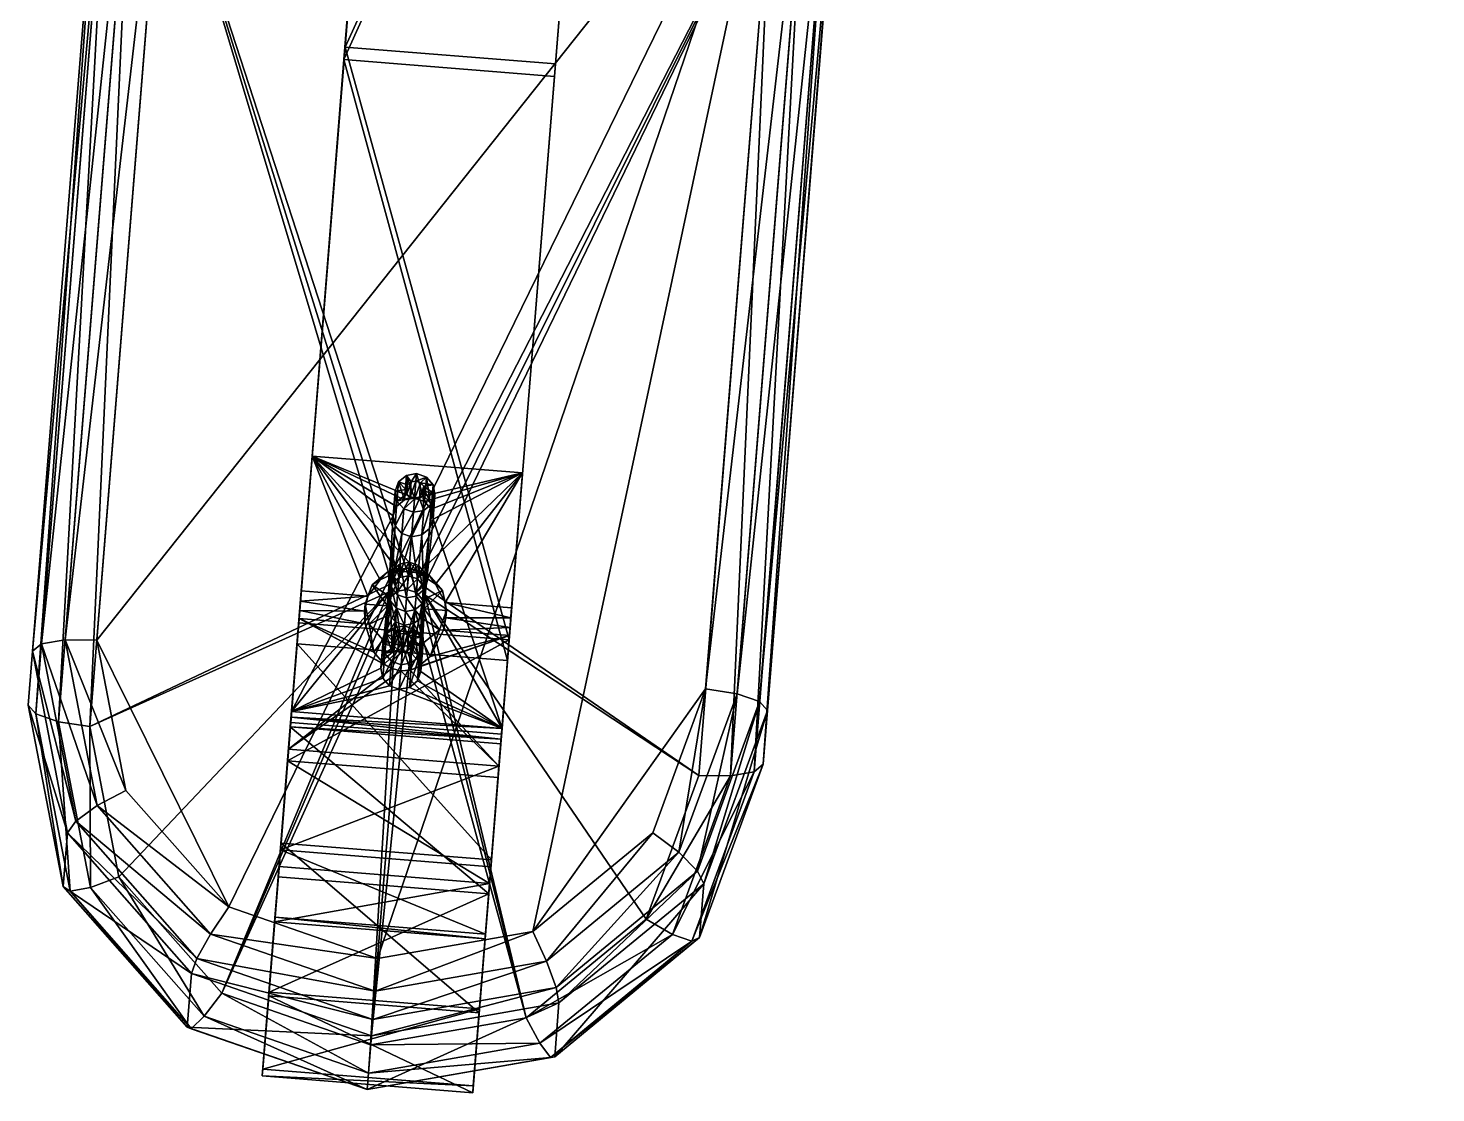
# Model space of a CAD drawing. Extents: x -10.5 to 10.5, y -28.1 to 0.1.
# Drawn here: x -10.5 to 0, y -28.1 to -20.16 of the extents above; entities that cross this region are included whole.
import ezdxf

# ---------------------------------------------------------------- set-up
doc = ezdxf.new("R2010")
doc.units = 0
doc.header["$LTSCALE"] = 2
doc.layers.add('AFUCH-3-FMWD', color=15, linetype='Continuous')
doc.layers.add('AFUCH-3-STFB2', color=5, linetype='Continuous')

msp = doc.modelspace()

# ---------------------------------------------------------------- meshes
at = {"layer": 'AFUCH-3-FMWD'}
mesh = msp.add_polyface(dxfattribs=at)
corners = [(-8.145, -20.391, 0.195), (-6.223, -16.14, -0.037), (-7.793, -16.014, -0.037), (-6.289, -7.131, 17.235), (-6.16, -7.145, 17.404), (-6.292, -7.168, 17.396), (-5.874, -11.791, 1.139), (-7.791, -15.984, 1.134), (-7.444, -11.665, 1.139), (-6.221, -16.11, 1.134), (-8.137, -20.298, 1.363), (-6.568, -20.424, 1.363), (-7.231, -9.018, 1.235), (-5.661, -9.144, 1.235), (-5.448, -6.499, 1.371), (-5.546, -7.715, 17.235), (-7.116, -7.589, 17.235), (-6.416, -7.085, 17.235), (-6.503, -6.98, 17.235), (-6.157, -7.106, 17.235), (-6.054, -7.016, 17.235), (-6.009, -6.886, 17.235), (-5.546, -7.715, 17.688), (-7.116, -7.589, 17.688), (-6.29, -7.138, 17.807), (-6.142, -7.015, 17.838), (-6.165, -7.081, 17.822), (-6.22, -7.126, 17.811), (-6.357, -7.115, 17.811), (-6.403, -7.061, 17.822), (-6.416, -6.993, 17.838), (-6.068, -6.251, 18.015), (-5.657, -9.092, 0.065), (-7.441, -11.631, -0.032), (-5.871, -11.757, -0.032), (-7.227, -8.966, 0.065), (-7.013, -6.304, 0.202), (-6.575, -20.517, 0.195), (-6.925, -24.875, 0.664), (-5.443, -6.43, 0.202), (-5.376, -5.596, 17.235), (-8.482, -24.593, 1.825), (-8.495, -24.749, 0.664)]
mesh.append_faces([[corners[k] for k in face] for face in [(0, 1, 2, 2), (3, 4, 5, 5), (6, 7, 8, 8), (10, 9, 11, 11), (12, 6, 8, 8), (12, 14, 13, 13), (22, 16, 23, 23), (32, 33, 34, 34), (1, 33, 2, 2), (0, 38, 37, 37), (22, 40, 15, 15)]], dxfattribs={"vtx0": -1})
mesh.append_faces([[corners[k] for k in face] for face in [(15, 3, 16, 16), (23, 24, 22, 22), (25, 22, 26, 26), (37, 9, 1, 1), (6, 34, 9, 9), (32, 13, 39, 39), (14, 39, 13, 13), (34, 6, 32, 32), (38, 11, 37, 37), (41, 42, 10, 10), (7, 33, 8, 8), (35, 8, 33, 33), (8, 35, 12, 12), (10, 0, 7, 7)]], dxfattribs={"vtx0": -1, "vtx1": -1})
mesh.append_faces([[corners[k] for k in face] for face in [(25, 31, 22, 22)]], dxfattribs={"vtx0": -1, "vtx1": -1, "vtx3": -1})
mesh.append_faces([[corners[k] for k in face] for face in [(16, 17, 18, 18), (16, 3, 17, 17), (15, 19, 3, 3), (15, 20, 19, 19), (15, 21, 20, 20), (22, 27, 26, 26), (22, 24, 27, 27), (23, 28, 24, 24), (23, 29, 28, 28), (23, 30, 29, 29), (9, 34, 1, 1), (32, 6, 13, 13), (37, 11, 9, 9), (12, 35, 36, 36), (7, 2, 33, 33), (7, 0, 2, 2)]], dxfattribs={"vtx0": -1, "vtx3": -1})
mesh.append_faces([[corners[k] for k in face] for face in [(9, 7, 6, 6), (7, 9, 10, 10)]], dxfattribs={"vtx1": -1})
mesh.append_faces([[corners[k] for k in face] for face in [(12, 13, 6, 6), (22, 15, 16, 16), (32, 35, 33, 33), (36, 35, 32, 32), (1, 34, 33, 33), (0, 37, 1, 1)]], dxfattribs={"vtx3": -1})
mesh = msp.add_polyface(dxfattribs=at)
corners = [(-7.549, -23.575, 10.313), (-7.466, -23.636, 10.247), (-7.542, -23.61, 10.323), (-7.491, -23.707, 10.266), (-7.555, -23.643, 10.332), (-7.608, -23.536, 10.304), (-7.53, -23.506, 10.213), (-7.573, -23.548, 10.307), (-7.48, -23.563, 10.227), (-7.671, -23.565, 10.313), (-7.679, -23.494, 10.213), (-7.644, -23.542, 10.307), (-7.603, -23.48, 10.208), (-7.677, -23.633, 10.332), (-7.764, -23.612, 10.247), (-7.684, -23.598, 10.323), (-7.738, -23.542, 10.227), (-7.75, -23.686, 10.266), (-7.653, -23.66, 10.338), (-7.694, -23.676, 9.528), (-7.618, -23.663, 9.523), (-7.545, -23.688, 9.528), (-7.494, -23.746, 9.543), (-7.48, -23.819, 9.562), (-7.753, -23.725, 9.543), (-6.813, -23.475, 9.456), (-8.383, -23.349, 9.456), (-7.778, -23.795, 9.562), (-8.383, -23.349, 9.178), (-6.813, -23.475, 9.178), (-7.587, -24.221, 9.178), (-8.137, -20.298, 1.363), (-6.913, -24.719, 1.825), (-8.482, -24.593, 1.825), (-6.568, -20.424, 1.363), (-8.463, -24.355, 9.178), (-8.145, -20.391, 0.195), (-8.495, -24.749, 0.664), (-7.619, -23.672, 10.341), (-7.582, -23.666, 10.338)]
mesh.append_faces([[corners[k] for k in face] for face in [(0, 1, 2, 2), (3, 2, 1, 1), (2, 3, 4, 4), (5, 6, 7, 7), (8, 7, 6, 6), (7, 8, 0, 0), (9, 10, 11, 11), (12, 11, 10, 10), (11, 12, 5, 5), (13, 14, 15, 15), (16, 15, 14, 14), (15, 16, 9, 9), (18, 17, 13, 13), (16, 19, 10, 10), (20, 10, 19, 19), (12, 21, 6, 6), (22, 6, 21, 21), (8, 23, 1, 1), (6, 22, 8, 8), (10, 20, 12, 12), (14, 24, 16, 16), (28, 25, 26, 26), (31, 32, 33, 33), (4, 0, 2, 2)]], dxfattribs={"vtx0": -1})
mesh.append_faces([[corners[k] for k in face] for face in [(25, 20, 26, 26), (28, 30, 29, 29), (36, 31, 37, 37), (38, 7, 39, 39), (0, 39, 7, 7), (39, 0, 4, 4), (18, 5, 38, 38), (11, 13, 9, 9), (5, 18, 11, 11)]], dxfattribs={"vtx0": -1, "vtx1": -1})
mesh.append_faces([[corners[k] for k in face] for face in [(26, 24, 27, 27), (26, 19, 24, 24), (26, 20, 19, 19), (25, 21, 20, 20), (25, 22, 21, 21), (38, 5, 7, 7), (11, 18, 13, 13)]], dxfattribs={"vtx0": -1, "vtx3": -1})
mesh.append_faces([[corners[k] for k in face] for face in [(0, 8, 1, 1), (5, 12, 6, 6), (9, 16, 10, 10), (13, 17, 14, 14), (12, 20, 21, 21), (16, 24, 19, 19), (28, 29, 25, 25), (31, 34, 32, 32), (35, 28, 26, 26), (13, 15, 9, 9)]], dxfattribs={"vtx3": -1})
mesh = msp.add_polyface(dxfattribs=at)
corners = [(-6.925, -24.875, 0.664), (-8.145, -20.391, 0.195), (-8.495, -24.749, 0.664), (-7.966, -24.395, 9.178), (-7.934, -24.31, 9.295), (-7.874, -24.272, 9.178), (-7.815, -24.211, 9.266), (-7.737, -24.209, 9.178), (-7.66, -24.184, 9.256), (-7.987, -24.453, 9.335), (-7.991, -24.506, 9.155), (-8.469, -24.431, 9.168), (-8.463, -24.355, 9.178), (-8.475, -24.502, 9.138), (-7.75, -23.686, 10.266), (-7.653, -23.66, 10.338), (-7.699, -23.743, 10.28), (-7.626, -23.768, 10.285), (-7.714, -23.926, 9.596), (-7.764, -23.869, 9.581), (-7.778, -23.795, 9.562), (-7.764, -23.612, 10.247), (-7.753, -23.725, 9.543), (-7.641, -23.951, 9.601), (-8.383, -23.349, 9.456), (-8.536, -25.256, 9.968), (-7.797, -24.401, 9.317), (-7.734, -24.255, 9.684), (-7.743, -24.357, 9.304), (-7.664, -24.243, 9.679), (-7.808, -24.534, 9.352), (-7.812, -24.365, 9.715), (-7.821, -24.466, 9.335), (-7.789, -24.3, 9.697), (-7.799, -24.433, 9.733), (-7.761, -24.587, 9.365), (-7.753, -24.485, 9.746), (-7.673, -24.345, 9.299), (-7.844, -24.862, 9.848), (-8.383, -23.349, 9.178), (-7.587, -24.221, 9.178), (-7.958, -24.603, 9.374)]
mesh.append_faces([[corners[k] for k in face] for face in [(3, 4, 5, 5), (6, 5, 4, 4), (7, 6, 8, 8), (5, 6, 7, 7), (3, 9, 4, 4), (10, 9, 3, 3), (11, 3, 12, 12), (11, 10, 3, 3), (13, 10, 11, 11)]])
mesh.append_faces([[corners[k] for k in face] for face in [(0, 1, 2, 2), (14, 15, 16, 16), (17, 18, 16, 16), (19, 16, 18, 18), (14, 20, 21, 21), (22, 21, 20, 20), (16, 19, 14, 14), (26, 27, 28, 28), (29, 28, 27, 27), (30, 31, 32, 32), (33, 32, 31, 31), (32, 33, 26, 26), (34, 35, 36, 36), (35, 34, 30, 30), (28, 29, 37, 37), (3, 39, 12, 12)]], dxfattribs={"vtx0": -1})
mesh.append_faces([[corners[k] for k in face] for face in [(24, 20, 25, 25), (33, 18, 27, 27), (34, 38, 31, 31), (31, 19, 33, 33), (18, 33, 19, 19), (25, 12, 24, 24), (41, 32, 9, 9), (26, 4, 32, 32), (6, 37, 8, 8), (4, 26, 6, 6)]], dxfattribs={"vtx0": -1, "vtx1": -1})
mesh.append_faces([[corners[k] for k in face] for face in [(23, 29, 27, 27), (31, 20, 19, 19), (39, 7, 40, 40), (39, 5, 7, 7), (39, 3, 5, 5), (32, 4, 9, 9), (6, 28, 37, 37), (6, 26, 28, 28), (41, 30, 32, 32)]], dxfattribs={"vtx0": -1, "vtx3": -1})
mesh.append_faces([[corners[k] for k in face] for face in [(18, 23, 27, 27)]], dxfattribs={"vtx1": -1, "vtx3": -1})
mesh.append_faces([[corners[k] for k in face] for face in [(14, 19, 20, 20), (17, 23, 18, 18), (26, 33, 27, 27), (30, 34, 31, 31)]], dxfattribs={"vtx3": -1})
mesh = msp.add_polyface(dxfattribs=at)
corners = [(-6.568, -20.424, 1.363), (-6.925, -24.875, 0.664), (-6.913, -24.719, 1.825), (-6.894, -24.481, 9.178), (-6.813, -23.475, 9.456), (-6.813, -23.475, 9.178), (6.925, -24.875, 0.664), (6.575, -20.517, 0.195), (8.495, -24.749, 0.664), (7.462, -24.305, 9.178), (7.409, -24.352, 9.295), (7.391, -24.441, 9.178), (7.511, -24.236, 9.266), (7.66, -24.184, 9.256), (7.587, -24.221, 9.178), (7.38, -24.502, 9.335), (7.384, -24.554, 9.155), (6.894, -24.481, 9.178), (6.9, -24.557, 9.168), (7.605, -24.368, 9.304), (7.597, -24.266, 9.684), (7.559, -24.421, 9.317), (7.664, -24.243, 9.679), (7.546, -24.488, 9.335), (7.538, -24.387, 9.715), (7.57, -24.553, 9.352), (7.551, -24.319, 9.697), (7.616, -24.496, 9.746), (7.624, -24.598, 9.365), (7.561, -24.452, 9.733), (7.673, -24.345, 9.299), (7.582, -23.666, 10.338), (7.55, -23.755, 10.28), (7.619, -23.672, 10.341), (7.491, -23.707, 10.266), (7.555, -23.643, 10.332), (7.626, -23.768, 10.285), (7.565, -23.938, 9.596), (7.506, -23.89, 9.581), (7.466, -23.636, 10.247), (7.48, -23.819, 9.562), (7.494, -23.746, 9.543), (7.641, -23.951, 9.601), (6.966, -25.382, 9.968), (6.813, -23.475, 9.456), (6.813, -23.475, 9.178), (7.737, -24.209, 9.178), (6.568, -20.424, 1.363), (6.913, -24.719, 1.825)]
mesh.append_faces([[corners[k] for k in face] for face in [(9, 10, 11, 11), (10, 9, 12, 12), (13, 12, 14, 14), (14, 12, 9, 9), (10, 15, 11, 11), (11, 15, 16, 16), (17, 11, 18, 18)]])
mesh.append_faces([[corners[k] for k in face] for face in [(3, 4, 5, 5)]], dxfattribs={"vtx0": -1})
mesh.append_faces([[corners[k] for k in face] for face in [(0, 1, 2, 2), (43, 40, 44, 44), (20, 37, 26, 26), (26, 38, 24, 24), (38, 26, 37, 37), (47, 6, 48, 48), (23, 10, 21, 21), (13, 30, 12, 12), (12, 21, 10, 10)]], dxfattribs={"vtx0": -1, "vtx1": -1})
mesh.append_faces([[corners[k] for k in face] for face in [(43, 24, 40, 40)]], dxfattribs={"vtx0": -1, "vtx1": -1, "vtx3": -1})
mesh.append_faces([[corners[k] for k in face] for face in [(20, 42, 37, 37)]], dxfattribs={"vtx0": -1, "vtx3": -1})
mesh.append_faces([[corners[k] for k in face] for face in [(6, 7, 8, 8), (19, 20, 21, 21), (20, 19, 22, 22), (23, 24, 25, 25), (24, 23, 26, 26), (21, 26, 23, 23), (27, 28, 29, 29), (30, 22, 19, 19), (31, 32, 33, 33), (32, 31, 34, 34), (35, 34, 31, 31), (32, 37, 36, 36), (37, 32, 38, 38), (39, 40, 34, 34), (40, 39, 41, 41), (34, 38, 32, 32), (17, 45, 11, 11)]], dxfattribs={"vtx1": -1})
mesh.append_faces([[corners[k] for k in face] for face in [(20, 22, 42, 42), (38, 40, 24, 24), (46, 14, 45, 45), (14, 9, 45, 45), (9, 11, 45, 45), (15, 10, 23, 23), (30, 19, 12, 12), (19, 21, 12, 12)]], dxfattribs={"vtx1": -1, "vtx3": -1})
mesh.append_faces([[corners[k] for k in face] for face in [(20, 26, 21, 21), (24, 29, 25, 25), (32, 36, 33, 33), (40, 38, 34, 34), (37, 42, 36, 36), (44, 45, 17, 17)]], dxfattribs={"vtx3": -1})
mesh = msp.add_polyface(dxfattribs=at)
corners = [(-7.402, -24.648, 9.09), (-7.432, -24.645, 9.374), (-7.502, -24.845, 8.873), (-7.552, -24.743, 9.403), (-7.38, -24.502, 9.335), (-7.384, -24.555, 9.155), (-8.539, -25.297, 9.972), (-6.969, -25.423, 9.972), (-6.972, -25.462, 9.961), (-6.966, -25.382, 9.968), (-7.572, -24.956, 9.868), (-7.538, -24.387, 9.715), (-7.597, -25.027, 9.887), (-7.656, -25.075, 9.901), (-7.732, -25.088, 9.906), (-6.905, -24.628, 9.138), (-6.91, -24.688, 9.09), (-6.9, -24.557, 9.168), (-7.721, -24.952, 8.733), (-6.989, -25.663, 7.887), (-7.652, -24.946, 8.746), (-7.592, -24.921, 8.78), (-8.619, -26.287, 6.532), (-7.049, -26.414, 6.532), (-7.089, -26.915, 5.065), (-7.092, -26.951, 3.969), (-8.662, -26.824, 3.969), (-7.059, -26.538, 2.953), (-8.659, -26.789, 5.065), (-8.565, -25.622, 2.195), (-6.995, -25.748, 2.195), (-6.913, -24.719, 1.825), (-7.045, -26.362, 1.199), (-8.614, -26.236, 1.199), (-7.136, -27.503, 2.295), (-8.495, -24.749, 0.664), (-6.925, -24.875, 0.664), (-7.065, -26.614, 8.568), (-8.545, -25.369, 9.938), (-6.975, -25.495, 9.938), (-8.704, -27.348, 7.021), (-7.134, -27.474, 7.021), (-7.18, -28.048, 5.346), (-7.184, -28.1, 3.762), (-6.894, -24.481, 9.178), (-7.546, -24.488, 9.335), (6.813, -23.475, 9.456), (6.894, -24.481, 9.178), (6.966, -25.382, 9.968)]
mesh.append_faces([[corners[k] for k in face] for face in [(0, 1, 2, 2), (3, 2, 1, 1), (0, 4, 1, 1), (0, 5, 4, 4), (15, 0, 16, 16), (15, 5, 0, 0), (17, 5, 15, 15), (18, 19, 20, 20), (16, 20, 19, 19), (16, 21, 20, 20), (2, 16, 0, 0), (21, 16, 2, 2)]])
mesh.append_faces([[corners[k] for k in face] for face in [(6, 9, 7, 7), (19, 22, 23, 23), (22, 24, 23, 23), (28, 25, 24, 24), (29, 31, 30, 30), (35, 32, 36, 36), (37, 38, 39, 39), (40, 37, 41, 41), (9, 8, 7, 7)]], dxfattribs={"vtx0": -1})
mesh.append_faces([[corners[k] for k in face] for face in [(13, 9, 14, 14), (39, 16, 37, 37), (19, 37, 16, 16), (41, 23, 42, 42), (24, 42, 23, 23), (43, 27, 34, 34), (30, 34, 27, 27), (32, 31, 36, 36), (34, 30, 32, 32), (42, 24, 43, 43), (37, 19, 41, 41), (17, 9, 44, 44), (46, 47, 48, 48)]], dxfattribs={"vtx0": -1, "vtx1": -1})
mesh.append_faces([[corners[k] for k in face] for face in [(9, 10, 11, 11), (9, 15, 39, 39)]], dxfattribs={"vtx0": -1, "vtx1": -1, "vtx3": -1})
mesh.append_faces([[corners[k] for k in face] for face in [(9, 12, 10, 10), (9, 13, 12, 12), (9, 39, 8, 8), (32, 30, 31, 31), (43, 25, 27, 27), (43, 24, 25, 25), (41, 19, 23, 23), (39, 15, 16, 16), (9, 17, 15, 15), (45, 1, 4, 4)]], dxfattribs={"vtx0": -1, "vtx3": -1})
mesh.append_faces([[corners[k] for k in face] for face in [(25, 26, 27, 27), (32, 33, 34, 34)]], dxfattribs={"vtx1": -1})
mesh.append_faces([[corners[k] for k in face] for face in [(6, 7, 8, 8), (29, 30, 27, 27)]], dxfattribs={"vtx3": -1})
mesh = msp.add_polyface(dxfattribs=at)
corners = [(-7.737, -24.209, 9.178), (-7.66, -24.184, 9.256), (-7.587, -24.221, 9.178), (-7.511, -24.236, 9.266), (-7.462, -24.305, 9.178), (-7.409, -24.352, 9.295), (-7.391, -24.441, 9.178), (-7.38, -24.502, 9.335), (-7.384, -24.555, 9.155), (-7.555, -23.643, 10.332), (-7.55, -23.755, 10.28), (-7.582, -23.666, 10.338), (-7.626, -23.768, 10.285), (-7.491, -23.707, 10.266), (-7.619, -23.672, 10.341), (-7.699, -23.743, 10.28), (-7.653, -23.66, 10.338), (-7.506, -23.89, 9.581), (-7.466, -23.636, 10.247), (-7.48, -23.819, 9.562), (-7.565, -23.938, 9.596), (-7.641, -23.951, 9.601), (-7.48, -23.563, 10.227), (-7.494, -23.746, 9.543), (-6.966, -25.382, 9.968), (-6.813, -23.475, 9.456), (-7.559, -24.421, 9.317), (-7.538, -24.387, 9.715), (-7.546, -24.488, 9.335), (-7.561, -24.452, 9.733), (-7.57, -24.553, 9.352), (-7.616, -24.496, 9.746), (-7.673, -24.345, 9.299), (-7.597, -24.266, 9.684), (-7.605, -24.368, 9.304), (-7.551, -24.319, 9.697), (-7.664, -24.243, 9.679), (-6.813, -23.475, 9.178), (-6.894, -24.481, 9.178), (-6.9, -24.557, 9.168)]
mesh.append_faces([[corners[k] for k in face] for face in [(0, 1, 2, 2), (3, 2, 1, 1), (4, 5, 6, 6), (7, 6, 5, 5), (7, 8, 6, 6), (4, 3, 5, 5), (2, 3, 4, 4), (6, 39, 38, 38), (8, 39, 6, 6)]])
mesh.append_faces([[corners[k] for k in face] for face in [(9, 10, 11, 11), (12, 11, 10, 10), (14, 15, 16, 16), (11, 12, 14, 14), (17, 18, 19, 19), (13, 20, 10, 10), (21, 10, 20, 20), (18, 17, 13, 13), (10, 21, 12, 12), (26, 27, 28, 28), (29, 28, 27, 27), (28, 29, 30, 30), (32, 33, 34, 34), (35, 34, 33, 33), (34, 35, 26, 26), (37, 6, 38, 38)]], dxfattribs={"vtx0": -1})
mesh.append_faces([[corners[k] for k in face] for face in [(24, 19, 25, 25), (33, 20, 35, 35), (17, 35, 20, 20), (35, 17, 27, 27), (1, 34, 3, 3), (26, 3, 34, 34), (5, 28, 7, 7), (3, 26, 5, 5)]], dxfattribs={"vtx0": -1, "vtx1": -1})
mesh.append_faces([[corners[k] for k in face] for face in [(19, 24, 27, 27)]], dxfattribs={"vtx0": -1, "vtx1": -1, "vtx3": -1})
mesh.append_faces([[corners[k] for k in face] for face in [(25, 19, 23, 23), (33, 21, 20, 20), (37, 4, 6, 6), (37, 2, 4, 4), (38, 24, 25, 25), (5, 26, 28, 28), (1, 32, 34, 34)]], dxfattribs={"vtx0": -1, "vtx3": -1})
mesh.append_faces([[corners[k] for k in face] for face in [(17, 19, 27, 27), (33, 36, 21, 21)]], dxfattribs={"vtx1": -1, "vtx3": -1})
mesh.append_faces([[corners[k] for k in face] for face in [(9, 13, 10, 10), (14, 12, 15, 15), (13, 17, 20, 20), (22, 23, 19, 19), (30, 29, 31, 31), (26, 35, 27, 27), (32, 36, 33, 33)]], dxfattribs={"vtx3": -1})
mesh = msp.add_polyface(dxfattribs=at)
corners = [(-7.921, -24.812, 8.873), (-7.958, -24.603, 9.374), (-7.988, -24.601, 9.09), (-7.987, -24.453, 9.335), (-7.991, -24.506, 9.155), (-7.855, -24.719, 9.403), (-7.845, -24.901, 8.78), (-7.707, -24.77, 9.413), (-8.475, -24.502, 9.138), (-8.48, -24.562, 9.09), (-7.763, -24.702, 10.619), (-7.771, -24.631, 10.519), (-7.735, -24.679, 10.612), (-7.694, -24.617, 10.514), (-7.699, -24.673, 10.61), (-7.768, -24.77, 10.637), (-7.855, -24.75, 10.552), (-7.775, -24.736, 10.628), (-7.829, -24.679, 10.533), (-7.71, -24.809, 10.647), (-7.791, -24.88, 10.586), (-7.744, -24.797, 10.644), (-7.841, -24.823, 10.572), (-7.718, -24.906, 10.591), (-7.87, -24.932, 9.868), (-7.844, -24.862, 9.848), (-7.785, -24.814, 9.834), (-7.709, -24.8, 9.829), (-7.694, -24.61, 9.37), (-7.753, -24.485, 9.746), (-7.761, -24.587, 9.365), (-7.686, -24.508, 9.751), (-7.778, -23.795, 9.562), (-7.812, -24.365, 9.715), (-8.536, -25.256, 9.968), (-7.799, -24.433, 9.733), (-7.789, -24.935, 8.746), (-8.469, -24.431, 9.168), (-8.463, -24.355, 9.178), (-8.545, -25.369, 9.938), (-7.808, -24.534, 9.352)]
mesh.append_faces([[corners[k] for k in face] for face in [(0, 1, 2, 2), (3, 2, 1, 1), (3, 4, 2, 2), (5, 6, 7, 7), (0, 5, 1, 1), (6, 5, 0, 0), (2, 8, 9, 9), (4, 8, 2, 2), (9, 0, 2, 2), (9, 6, 0, 0), (9, 36, 6, 6)]])
mesh.append_faces([[corners[k] for k in face] for face in [(10, 11, 12, 12), (13, 12, 11, 11), (12, 13, 14, 14), (15, 16, 17, 17), (18, 17, 16, 16), (17, 18, 10, 10), (19, 20, 21, 21), (22, 21, 20, 20), (21, 22, 15, 15), (22, 24, 16, 16), (25, 16, 24, 24), (18, 26, 11, 11), (27, 11, 26, 26), (11, 27, 13, 13), (16, 25, 18, 18), (28, 29, 30, 30)]], dxfattribs={"vtx0": -1})
mesh.append_faces([[corners[k] for k in face] for face in [(26, 29, 27, 27), (29, 26, 35, 35), (24, 33, 25, 25), (8, 39, 9, 9), (21, 14, 19, 19), (12, 15, 10, 10), (14, 21, 12, 12), (7, 30, 5, 5), (40, 5, 30, 30), (5, 40, 1, 1)]], dxfattribs={"vtx0": -1, "vtx1": -1})
mesh.append_faces([[corners[k] for k in face] for face in [(32, 33, 34, 34)]], dxfattribs={"vtx0": -1, "vtx1": -1, "vtx3": -1})
mesh.append_faces([[corners[k] for k in face] for face in [(27, 29, 31, 31), (35, 26, 25, 25), (34, 37, 38, 38), (34, 8, 37, 37), (12, 21, 15, 15), (7, 28, 30, 30)]], dxfattribs={"vtx0": -1, "vtx3": -1})
mesh.append_faces([[corners[k] for k in face] for face in [(10, 18, 11, 11), (15, 22, 16, 16), (19, 23, 20, 20), (18, 25, 26, 26), (28, 31, 29, 29), (15, 17, 10, 10)]], dxfattribs={"vtx3": -1})
mesh = msp.add_polyface(dxfattribs=at)
corners = [(-7.707, -24.77, 9.413), (-7.789, -24.935, 8.746), (-7.721, -24.952, 8.733), (-7.845, -24.901, 8.78), (-6.966, -25.382, 9.968), (-8.539, -25.297, 9.972), (-8.536, -25.256, 9.968), (-6.972, -25.462, 9.961), (-8.542, -25.336, 9.961), (-8.545, -25.369, 9.938), (-6.975, -25.495, 9.938), (-7.718, -24.906, 10.591), (-7.805, -25.063, 9.901), (-7.791, -24.88, 10.586), (-7.856, -25.006, 9.887), (-7.841, -24.823, 10.572), (-7.87, -24.932, 9.868), (-7.732, -25.088, 9.906), (-7.812, -24.365, 9.715), (-8.558, -25.537, 7.887), (-8.48, -24.562, 9.09), (-8.619, -26.287, 6.532), (-8.659, -26.789, 5.065), (-7.089, -26.915, 5.065), (-6.989, -25.663, 7.887), (-6.913, -24.719, 1.825), (-8.565, -25.622, 2.195), (-8.482, -24.593, 1.825), (-7.059, -26.538, 2.953), (-8.629, -26.412, 2.953), (-8.662, -26.824, 3.969), (-7.092, -26.951, 3.969), (-8.706, -27.377, 2.295), (-7.136, -27.503, 2.295), (-8.614, -26.236, 1.199), (-7.045, -26.362, 1.199), (-8.495, -24.749, 0.664), (-7.18, -28.048, 5.346), (-8.754, -27.974, 3.762), (-8.75, -27.922, 5.346), (-7.184, -28.1, 3.762), (-7.065, -26.614, 8.568), (-8.635, -26.488, 8.568), (-8.704, -27.348, 7.021), (-7.134, -27.474, 7.021), (-8.475, -24.502, 9.138)]
mesh.append_faces([[corners[k] for k in face] for face in [(0, 1, 2, 2), (0, 3, 1, 1), (19, 1, 20, 20), (19, 2, 1, 1), (24, 2, 19, 19)]])
mesh.append_faces([[corners[k] for k in face] for face in [(4, 5, 6, 6), (5, 7, 8, 8), (7, 9, 8, 8), (11, 12, 13, 13), (14, 13, 12, 12), (13, 14, 15, 15), (25, 26, 27, 27), (26, 28, 29, 29), (28, 30, 29, 29), (37, 38, 39, 39)]], dxfattribs={"vtx0": -1})
mesh.append_faces([[corners[k] for k in face] for face in [(9, 6, 8, 8), (20, 42, 19, 19), (43, 19, 42, 42), (21, 39, 22, 22), (38, 22, 39, 39), (29, 32, 26, 26), (34, 26, 32, 32), (26, 34, 27, 27), (19, 43, 21, 21), (30, 38, 29, 29)]], dxfattribs={"vtx0": -1, "vtx1": -1})
mesh.append_faces([[corners[k] for k in face] for face in [(18, 16, 6, 6), (9, 45, 6, 6)]], dxfattribs={"vtx0": -1, "vtx1": -1, "vtx3": -1})
mesh.append_faces([[corners[k] for k in face] for face in [(6, 12, 17, 17), (6, 14, 12, 12), (6, 16, 14, 14), (38, 30, 22, 22), (27, 34, 36, 36), (29, 38, 32, 32), (21, 43, 39, 39), (20, 9, 42, 42)]], dxfattribs={"vtx0": -1, "vtx3": -1})
mesh.append_faces([[corners[k] for k in face] for face in [(30, 31, 22, 22), (32, 33, 34, 34), (34, 35, 36, 36), (38, 40, 32, 32), (43, 44, 39, 39)]], dxfattribs={"vtx1": -1})
mesh.append_faces([[corners[k] for k in face] for face in [(7, 10, 9, 9), (15, 14, 16, 16), (11, 17, 12, 12), (21, 22, 23, 23), (24, 19, 21, 21), (41, 42, 9, 9), (44, 37, 39, 39), (43, 42, 41, 41), (6, 5, 8, 8)]], dxfattribs={"vtx3": -1})
mesh = msp.add_polyface(dxfattribs=at)
corners = [(-7.652, -24.946, 8.746), (-7.707, -24.77, 9.413), (-7.721, -24.952, 8.733), (-7.552, -24.743, 9.403), (-7.592, -24.921, 8.78), (-7.502, -24.845, 8.873), (-7.646, -24.78, 10.637), (-7.642, -24.892, 10.586), (-7.674, -24.803, 10.644), (-7.718, -24.906, 10.591), (-7.641, -24.712, 10.619), (-7.557, -24.774, 10.552), (-7.634, -24.747, 10.628), (-7.583, -24.844, 10.572), (-7.699, -24.673, 10.61), (-7.621, -24.643, 10.519), (-7.664, -24.685, 10.612), (-7.571, -24.7, 10.533), (-7.694, -24.617, 10.514), (-7.71, -24.809, 10.647), (-7.636, -24.826, 9.834), (-7.586, -24.883, 9.848), (-7.572, -24.956, 9.868), (-7.597, -25.027, 9.887), (-7.656, -25.075, 9.901), (-7.732, -25.088, 9.906), (-7.709, -24.8, 9.829), (-8.536, -25.256, 9.968), (-6.966, -25.382, 9.968), (-7.57, -24.553, 9.352), (-7.616, -24.496, 9.746), (-7.624, -24.598, 9.365), (-7.686, -24.508, 9.751), (-7.694, -24.61, 9.37), (-7.538, -24.387, 9.715), (-7.561, -24.452, 9.733), (-7.184, -28.1, 3.762), (-8.754, -27.974, 3.762), (-7.18, -28.048, 5.346), (-8.706, -27.377, 2.295), (-7.136, -27.503, 2.295), (-7.432, -24.645, 9.374), (-7.546, -24.488, 9.335)]
mesh.append_faces([[corners[k] for k in face] for face in [(0, 1, 2, 2), (3, 4, 5, 5), (0, 3, 1, 1), (0, 4, 3, 3)]])
mesh.append_faces([[corners[k] for k in face] for face in [(6, 7, 8, 8), (9, 8, 7, 7), (10, 11, 12, 12), (13, 12, 11, 11), (12, 13, 6, 6), (14, 15, 16, 16), (17, 16, 15, 15), (16, 17, 10, 10), (8, 9, 19, 19), (18, 20, 15, 15), (21, 15, 20, 20), (17, 22, 11, 11), (23, 11, 22, 22), (13, 24, 7, 7), (25, 7, 24, 24), (11, 23, 13, 13), (15, 21, 17, 17), (7, 25, 9, 9), (29, 30, 31, 31), (32, 31, 30, 30), (31, 32, 33, 33), (39, 36, 40, 40), (6, 10, 12, 12)]], dxfattribs={"vtx0": -1})
mesh.append_faces([[corners[k] for k in face] for face in [(27, 25, 28, 28), (34, 21, 35, 35), (20, 35, 21, 21), (30, 26, 32, 32), (35, 20, 30, 30), (19, 16, 8, 8), (10, 8, 16, 16), (8, 10, 6, 6), (29, 41, 42, 42), (3, 31, 1, 1), (41, 29, 3, 3)]], dxfattribs={"vtx0": -1, "vtx1": -1})
mesh.append_faces([[corners[k] for k in face] for face in [(30, 20, 26, 26), (34, 22, 21, 21), (19, 14, 16, 16), (1, 31, 33, 33), (3, 29, 31, 31)]], dxfattribs={"vtx0": -1, "vtx3": -1})
mesh.append_faces([[corners[k] for k in face] for face in [(36, 37, 38, 38)]], dxfattribs={"vtx1": -1})
mesh.append_faces([[corners[k] for k in face] for face in [(6, 13, 7, 7), (10, 17, 11, 11), (14, 18, 15, 15), (13, 23, 24, 24), (17, 21, 22, 22), (18, 26, 20, 20)]], dxfattribs={"vtx3": -1})
at = {"layer": 'AFUCH-3-STFB2'}
mesh = msp.add_polyface(dxfattribs=at)
corners = [(-9.957, -18.441, 8.668), (-10.501, -25.207, 10.487), (-9.925, -18.04, 10.17), (-10.468, -24.806, 11.989), (-9.444, -17.956, 10.626), (-9.988, -24.722, 12.445), (-4.904, -18.321, 10.626), (-9.005, -26.712, 12.956), (-7.894, -27.097, 13.035), (-7.726, -24.154, 10.064), (-7.734, -24.255, 9.684), (-7.656, -24.142, 10.059), (-7.781, -24.198, 10.077), (-7.789, -24.3, 9.697), (-7.664, -24.243, 9.679), (-7.589, -24.165, 10.064), (-4.955, -18.966, 8.211), (-9.496, -18.601, 8.211), (-10.04, -25.367, 10.03), (-7.597, -24.266, 9.684), (-10.225, -24.719, 12.384), (-9.857, -17.984, 10.398), (-10.401, -24.75, 12.217), (-9.681, -17.953, 10.565), (-9.73, -18.565, 8.273), (-9.689, -18.454, 8.242), (-9.899, -18.507, 8.44), (-4.919, -18.511, 8.334), (-4.936, -18.722, 8.211), (-9.476, -18.357, 8.211), (-10.443, -25.273, 10.259), (-10.274, -25.332, 10.091), (-7.607, -24.395, 10.126), (-7.678, -24.407, 10.131)]
mesh.append_faces([[corners[k] for k in face] for face in [(17, 24, 25, 25)]])
mesh.append_faces([[corners[k] for k in face] for face in [(16, 14, 17, 17), (17, 13, 18, 18), (15, 32, 11, 11), (11, 33, 9, 9)]], dxfattribs={"vtx0": -1, "vtx1": -1})
mesh.append_faces([[corners[k] for k in face] for face in [(5, 7, 6, 6)]], dxfattribs={"vtx0": -1, "vtx1": -1, "vtx3": -1})
mesh.append_faces([[corners[k] for k in face] for face in [(0, 1, 2, 2), (4, 5, 6, 6), (9, 10, 11, 11), (12, 13, 9, 9), (11, 14, 15, 15), (5, 4, 20, 20), (21, 22, 23, 23), (2, 3, 21, 21), (23, 20, 4, 4), (24, 26, 25, 25), (29, 28, 17, 17), (1, 0, 30, 30), (24, 31, 26, 26), (17, 18, 24, 24), (26, 30, 0, 0)]], dxfattribs={"vtx1": -1})
mesh.append_faces([[corners[k] for k in face] for face in [(7, 8, 6, 6), (14, 10, 17, 17), (10, 13, 17, 17), (19, 14, 16, 16)]], dxfattribs={"vtx1": -1, "vtx3": -1})
mesh.append_faces([[corners[k] for k in face] for face in [(1, 3, 2, 2), (10, 14, 11, 11), (3, 22, 21, 21), (22, 20, 23, 23), (27, 28, 29, 29), (18, 31, 24, 24), (31, 30, 26, 26)]], dxfattribs={"vtx3": -1})
mesh = msp.add_polyface(dxfattribs=at)
corners = [(-4.442, -18.48, 10.17), (-4.986, -25.247, 11.989), (-4.475, -18.881, 8.668), (-5.018, -25.648, 10.487), (-5.499, -25.732, 10.03), (-7.551, -24.319, 9.697), (-4.955, -18.966, 8.211), (-7.597, -24.266, 9.684), (-4.904, -18.321, 10.626), (-5.447, -25.087, 12.445), (-4.669, -18.356, 10.565), (-5.044, -25.181, 12.217), (-4.501, -18.414, 10.398), (-5.213, -25.122, 12.384), (-9.496, -18.601, 8.211), (-4.936, -18.722, 8.211), (-4.519, -18.649, 8.607), (-4.487, -18.248, 10.109), (-4.919, -18.511, 8.334), (-4.909, -18.389, 8.546), (-4.719, -18.58, 8.348), (-4.821, -18.762, 8.22), (-4.581, -18.736, 8.387), (-4.678, -18.469, 8.562), (-4.543, -18.937, 8.44), (-4.741, -18.852, 8.242), (-4.719, -18.968, 8.273), (-5.262, -25.734, 10.091), (-5.086, -25.704, 10.259)]
mesh.append_faces([[corners[k] for k in face] for face in [(6, 25, 26, 26), (6, 15, 21, 21), (25, 6, 21, 21)]])
mesh.append_faces([[corners[k] for k in face] for face in [(18, 21, 15, 15), (16, 24, 22, 22), (25, 20, 22, 22), (26, 22, 24, 24)]], dxfattribs={"vtx0": -1})
mesh.append_faces([[corners[k] for k in face] for face in [(4, 5, 6, 6)]], dxfattribs={"vtx0": -1, "vtx1": -1})
mesh.append_faces([[corners[k] for k in face] for face in [(0, 1, 2, 2), (8, 9, 10, 10), (11, 12, 13, 13), (1, 0, 11, 11), (13, 10, 9, 9), (6, 14, 15, 15), (18, 19, 20, 20), (16, 22, 23, 23), (2, 24, 16, 16), (25, 22, 26, 26), (20, 23, 22, 22), (4, 6, 27, 27), (24, 28, 26, 26), (2, 3, 24, 24), (26, 27, 6, 6)]], dxfattribs={"vtx1": -1})
mesh.append_faces([[corners[k] for k in face] for face in [(5, 7, 6, 6)]], dxfattribs={"vtx1": -1, "vtx3": -1})
mesh.append_faces([[corners[k] for k in face] for face in [(1, 3, 2, 2), (0, 12, 11, 11), (12, 10, 13, 13), (2, 16, 17, 17), (18, 20, 21, 21), (25, 21, 20, 20), (19, 23, 20, 20), (3, 28, 24, 24), (28, 27, 26, 26)]], dxfattribs={"vtx3": -1})
mesh = msp.add_polyface(dxfattribs=at)
corners = [(-4.986, -25.247, 11.989), (-5.044, -25.181, 12.217), (-5.46, -26.541, 12.345), (-5.507, -26.445, 12.565), (-5.447, -25.087, 12.445), (-5.646, -26.305, 12.709), (-5.213, -25.122, 12.384), (-5.84, -26.159, 12.74), (-5.499, -25.732, 10.03), (-5.262, -25.734, 10.091), (-5.891, -26.804, 10.325), (-5.018, -25.648, 10.487), (-5.549, -26.968, 10.606), (-5.086, -25.704, 10.259), (-5.695, -26.918, 10.417), (-5.492, -26.942, 10.843), (-6.735, -26.895, 12.956), (-4.904, -18.321, 10.626), (-7.894, -27.097, 13.035), (-7.589, -24.165, 10.064), (-7.597, -24.266, 9.684), (-7.543, -24.217, 10.077), (-7.664, -24.243, 9.679), (-7.53, -24.285, 10.095), (-7.538, -24.387, 9.715), (-7.553, -24.35, 10.113), (-7.551, -24.319, 9.697), (-7.607, -24.395, 10.126), (-7.616, -24.496, 9.746), (-7.678, -24.407, 10.131), (-7.561, -24.452, 9.733), (-6.787, -27.54, 10.541), (-7.656, -24.142, 10.059)]
mesh.append_faces([[corners[k] for k in face] for face in [(2, 1, 3, 3), (4, 5, 6, 6), (6, 3, 1, 1), (11, 12, 13, 13), (13, 14, 9, 9)]], dxfattribs={"vtx0": -1})
mesh.append_faces([[corners[k] for k in face] for face in [(16, 17, 18, 18), (10, 24, 8, 8), (27, 19, 25, 25), (21, 25, 19, 19)]], dxfattribs={"vtx0": -1, "vtx1": -1})
mesh.append_faces([[corners[k] for k in face] for face in [(0, 1, 2, 2), (8, 9, 10, 10), (11, 0, 15, 15), (7, 4, 16, 16), (19, 20, 21, 21), (20, 19, 22, 22), (23, 24, 25, 25), (24, 23, 26, 26), (21, 26, 23, 23), (27, 28, 29, 29), (28, 27, 30, 30), (25, 30, 27, 27), (23, 25, 21, 21)]], dxfattribs={"vtx1": -1})
mesh.append_faces([[corners[k] for k in face] for face in [(4, 17, 16, 16), (10, 31, 24, 24), (28, 30, 31, 31), (30, 24, 31, 31), (24, 26, 8, 8), (27, 29, 32, 32)]], dxfattribs={"vtx1": -1, "vtx3": -1})
mesh.append_faces([[corners[k] for k in face] for face in [(4, 7, 5, 5), (6, 5, 3, 3), (0, 2, 15, 15), (20, 26, 21, 21), (24, 30, 25, 25)]], dxfattribs={"vtx3": -1})
mesh = msp.add_polyface(dxfattribs=at)
corners = [(-10.401, -24.75, 12.217), (-10.468, -24.806, 11.989), (-10.146, -26.072, 12.565), (-9.986, -25.956, 12.709), (-10.225, -24.719, 12.384), (-9.988, -24.722, 12.445), (-9.772, -25.843, 12.74), (-10.208, -26.159, 12.345), (-10.274, -25.332, 10.091), (-10.04, -25.367, 10.03), (-10.035, -26.569, 10.417), (-10.188, -26.595, 10.606), (-10.443, -25.273, 10.259), (-10.501, -25.207, 10.487), (-10.24, -26.561, 10.843), (-9.824, -26.488, 10.325), (-9.005, -26.712, 12.956), (-7.745, -24.384, 10.126), (-7.753, -24.485, 9.746), (-7.791, -24.331, 10.113), (-7.686, -24.508, 9.751), (-7.616, -24.496, 9.746), (-7.678, -24.407, 10.131), (-7.804, -24.263, 10.095), (-7.812, -24.365, 9.715), (-7.781, -24.198, 10.077), (-7.799, -24.433, 9.733), (-7.734, -24.255, 9.684), (-7.726, -24.154, 10.064), (-7.789, -24.3, 9.697), (-9.057, -27.357, 10.541), (-7.946, -27.742, 10.62)]
mesh.append_faces([[corners[k] for k in face] for face in [(0, 3, 4, 4), (6, 4, 3, 3), (8, 11, 12, 12)]], dxfattribs={"vtx0": -1})
mesh.append_faces([[corners[k] for k in face] for face in [(24, 9, 29, 29), (19, 25, 17, 17), (17, 28, 22, 22)]], dxfattribs={"vtx0": -1, "vtx1": -1})
mesh.append_faces([[corners[k] for k in face] for face in [(0, 1, 2, 2), (5, 4, 6, 6), (7, 2, 1, 1), (8, 9, 10, 10), (13, 12, 14, 14), (15, 10, 9, 9), (1, 13, 7, 7), (6, 16, 5, 5), (17, 18, 19, 19), (18, 17, 20, 20), (22, 20, 17, 17), (23, 24, 25, 25), (24, 23, 26, 26), (19, 26, 23, 23), (27, 28, 29, 29)]], dxfattribs={"vtx1": -1})
mesh.append_faces([[corners[k] for k in face] for face in [(15, 9, 24, 24), (24, 26, 30, 30), (26, 18, 30, 30), (18, 20, 31, 31), (20, 21, 31, 31), (25, 28, 17, 17)]], dxfattribs={"vtx1": -1, "vtx3": -1})
mesh.append_faces([[corners[k] for k in face] for face in [(0, 2, 3, 3), (13, 14, 7, 7), (21, 20, 22, 22), (18, 26, 19, 19), (24, 29, 25, 25), (19, 23, 25, 25)]], dxfattribs={"vtx3": -1})
mesh = msp.add_polyface(dxfattribs=at)
corners = [(-9.282, -27.209, 12.605), (-9.242, -27.098, 12.819), (-10.208, -26.159, 12.345), (-7.93, -27.552, 12.912), (-7.913, -27.341, 13.035), (-9.14, -26.916, 12.947), (-10.146, -26.072, 12.565), (-7.894, -27.097, 13.035), (-9.772, -25.843, 12.74), (-9.986, -25.956, 12.709), (-9.005, -26.712, 12.956), (-7.94, -27.674, 12.701), (-9.057, -27.357, 10.541), (-9.189, -27.528, 10.655), (-9.824, -26.488, 10.325), (-7.963, -27.953, 10.742), (-7.972, -28.075, 10.954), (-9.284, -27.621, 10.861), (-10.274, -25.332, 10.091), (-10.035, -26.569, 10.417), (-10.188, -26.595, 10.606), (-7.972, -28.075, 11.198), (-10.24, -26.561, 10.843), (-9.314, -27.61, 11.103), (-10.443, -25.273, 10.259), (-7.946, -27.742, 10.62), (-7.753, -24.485, 9.746), (-7.812, -24.365, 9.715)]
mesh.append_faces([[corners[k] for k in face] for face in [(1, 4, 5, 5), (13, 16, 17, 17), (22, 24, 20, 20)]], dxfattribs={"vtx0": -1})
mesh.append_faces([[corners[k] for k in face] for face in [(12, 26, 25, 25), (14, 27, 12, 12)]], dxfattribs={"vtx0": -1, "vtx1": -1})
mesh.append_faces([[corners[k] for k in face] for face in [(0, 1, 2, 2), (1, 0, 3, 3), (1, 5, 6, 6), (4, 7, 5, 5), (8, 9, 10, 10), (11, 3, 0, 0), (5, 10, 9, 9), (12, 13, 14, 14), (13, 12, 15, 15), (13, 17, 19, 19), (16, 21, 17, 17), (22, 20, 23, 23), (25, 15, 12, 12), (17, 23, 20, 20), (21, 11, 23, 23), (2, 22, 0, 0), (0, 23, 11, 11)]], dxfattribs={"vtx1": -1})
mesh.append_faces([[corners[k] for k in face] for face in [(1, 3, 4, 4), (1, 6, 2, 2), (7, 10, 5, 5), (5, 9, 6, 6), (13, 15, 16, 16), (18, 19, 20, 20), (13, 19, 14, 14), (21, 23, 17, 17), (17, 20, 19, 19), (22, 23, 0, 0)]], dxfattribs={"vtx3": -1})
mesh = msp.add_polyface(dxfattribs=at)
corners = [(-6.541, -27.429, 12.605), (-6.563, -27.313, 12.819), (-7.94, -27.674, 12.701), (-5.507, -26.445, 12.565), (-5.646, -26.305, 12.709), (-6.634, -27.117, 12.947), (-7.93, -27.552, 12.912), (-5.46, -26.541, 12.345), (-5.84, -26.159, 12.74), (-7.894, -27.097, 13.035), (-7.913, -27.341, 13.035), (-6.735, -26.895, 12.956), (-6.787, -27.54, 10.541), (-6.684, -27.73, 10.655), (-7.946, -27.742, 10.62), (-5.695, -26.918, 10.417), (-5.549, -26.968, 10.606), (-6.605, -27.836, 10.861), (-7.963, -27.953, 10.742), (-5.891, -26.804, 10.325), (-5.262, -25.734, 10.091), (-5.018, -25.648, 10.487), (-5.492, -26.942, 10.843), (-7.972, -28.075, 11.198), (-7.972, -28.075, 10.954), (-6.573, -27.831, 11.103), (-5.086, -25.704, 10.259), (-7.616, -24.496, 9.746)]
mesh.append_faces([[corners[k] for k in face] for face in [(1, 4, 5, 5), (13, 16, 17, 17), (19, 20, 15, 15)]], dxfattribs={"vtx0": -1})
mesh.append_faces([[corners[k] for k in face] for face in [(14, 27, 12, 12)]], dxfattribs={"vtx0": -1, "vtx1": -1})
mesh.append_faces([[corners[k] for k in face] for face in [(0, 1, 2, 2), (1, 0, 3, 3), (1, 5, 6, 6), (7, 3, 0, 0), (4, 8, 5, 5), (9, 10, 11, 11), (5, 11, 10, 10), (12, 13, 14, 14), (13, 12, 15, 15), (13, 17, 18, 18), (19, 15, 12, 12), (16, 22, 17, 17), (23, 24, 25, 25), (17, 25, 24, 24), (22, 7, 25, 25), (2, 23, 0, 0), (0, 25, 7, 7)]], dxfattribs={"vtx1": -1})
mesh.append_faces([[corners[k] for k in face] for face in [(1, 3, 4, 4), (1, 6, 2, 2), (8, 11, 5, 5), (5, 10, 6, 6), (13, 15, 16, 16), (13, 18, 14, 14), (21, 22, 16, 16), (22, 25, 17, 17), (17, 24, 18, 18), (26, 16, 15, 15), (23, 25, 0, 0)]], dxfattribs={"vtx3": -1})

doc.saveas('drawing.dxf')
